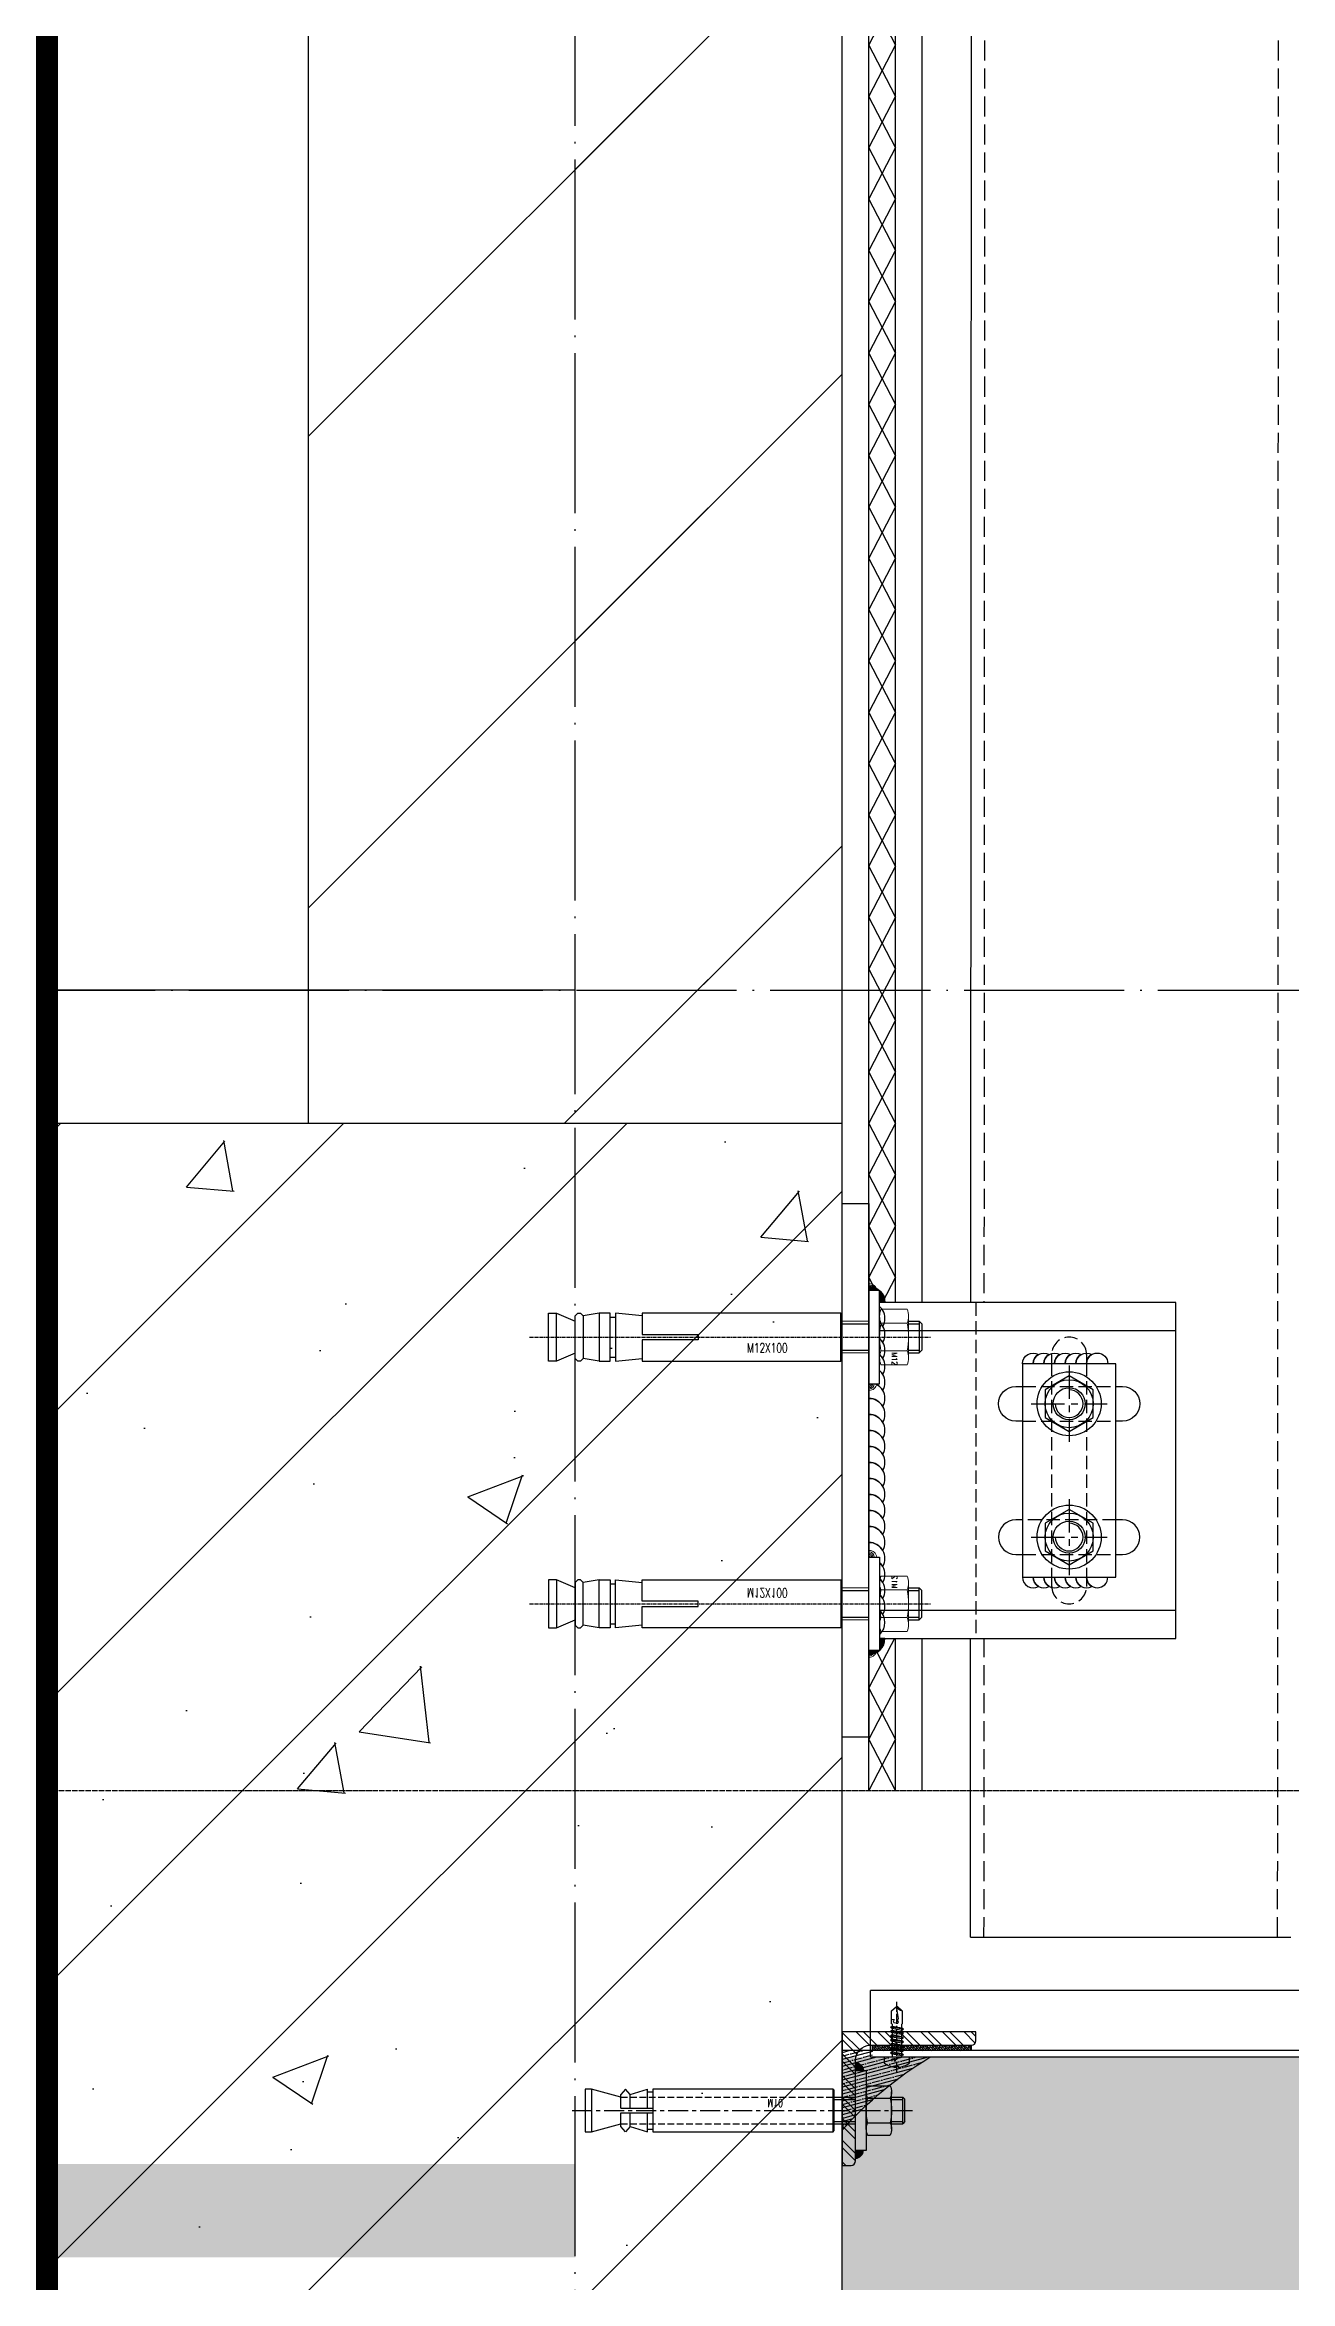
# Model space of a CAD drawing. Extents: x -202236 to 1002404, y -663931 to 1550022.
# Drawn here: x -97364 to -96898, y -331543 to -330704 of the extents above; entities that cross this region are included whole.
import ezdxf
from ezdxf.enums import TextEntityAlignment as Align

# ---------------------------------------------------------------- set-up
doc = ezdxf.new("R2010")
doc.units = 0
for name, pattern in [('CENTER', [2, 1.25, -0.25, 0.25, -0.25]), ('DASH', [0.35, 0.25, -0.1]), ('DOTE', [2.4200000000000004, 2, -0.2, 0.02, -0.2]), ('ZN-CENTER', [2, 1.25, -0.25, 0.25, -0.25]), ('ZN-DASH', [0.35, 0.25, -0.1])]:
    doc.linetypes.add(name, pattern=pattern)
for name, color, linetype in [('!ZN1-填充-8', 8, 'Continuous'), ('!ZN3-铝板幕墙-3', 3, 'Continuous'), ('!ZN4-焊缝-8', 8, 'Continuous'), ('!ZN4-辅助材料-1', 1, 'Continuous'), ('!ZN4-配件-11', 11, 'Continuous'), ('!ZN5-钢材投影-40', 40, 'Continuous'), ('!ZN5-钢材断面-2', 2, 'Continuous'), ('!ZN6-虚线-8', 8, 'ZN-DASH'), ('!ZN6-轴线-1', 1, 'ZN-CENTER'), ('0-钢材投影', 40, 'Continuous'), ('11紧固件', 11, 'Continuous'), ('11配件', 11, 'Continuous'), ('20剖面图$0$PUB_HATCH', 8, 'Continuous'), ('3索引', 3, 'Continuous'), ('40钢材投影', 40, 'Continuous'), ('A-AXIS-D', 1, 'Continuous'), ('A-AXIS-DOTE', 14, 'DOTE'), ('A-HATCH-1', 252, 'Continuous'), ('A-HATCH-2', 251, 'Continuous'), ('A-SFCE', 30, 'Continuous'), ('AS-WALL', 40, 'Continuous'), ('DIM', 173, 'Continuous'), ('DOTE', 1, 'CENTER'), ('Fill', 8, 'Continuous'), ('PUB_HATCH', 8, 'Continuous'), ('五金配件', 11, 'Continuous')]:
    doc.layers.add(name, color=color, linetype=linetype)
doc.layers.add('A-WALL-HATCH', color=8, linetype='Continuous', lineweight=13)
doc.layers.add('welding', color=1, linetype='Continuous', lineweight=18)
doc.styles.add('DHTEXT-1', font='ROMANS.shx', dxfattribs={"width": 0.7, "bigfont": 'CHINESE.shx'})
doc.styles.add('FS', font='simplex.shx', dxfattribs={"width": 0.7, "height": 5, "bigfont": 'TSSDCHN.SHX'})

# ---------------------------------------------------------------- blocks, each defined once
blk = doc.blocks.new('99平面图例外参$0$$LinePat$夹层保温1')
at = {"color": 0}
for p, q in [((0, 0), (96.00000000000546, 0)), ((0, -50), (96.00000000000546, -50)), ((0, -100), (96.00000000000546, -50)), ((96.00000000000546, -100), (0, -50)), ((0, -100), (96.00000000000546, -100)), ((0, -150), (96.00000000000546, -150))]:
    blk.add_line(p, q, dxfattribs=at)
blk = doc.blocks.new('*U260')
at = {"linetype": 'ZN-DASH', "ltscale": 20}
blk.add_wipeout([(-114.9999999999939, -63.000000000000114), (-5.186961971048731e-13, -63.000000000000114), (2.913225216616411e-13, 62.99999999999986), (-114.9999999999939, 62.99999999999986)], dxfattribs=at).dxf.layer = '!ZN6-虚线-8'
at = {"layer": '!ZN4-焊缝-8', "ltscale": 0.1}
h = blk.add_hatch(color=256, dxfattribs=at)
edge = h.paths.add_edge_path()
edge.add_line((-108.9999999999923, 62.99999999999901), (-114.9999999999923, 62.99999999999901))
edge.add_line((-114.9999999999923, 62.99999999999901), (-114.9999999999923, 69.00000000000264))
edge.add_arc((-114.9999999999941, 63.00000000000082), 6.000000000001819, -1.7394086171407253e-11, 89.99999999998272, ccw=False)
h = blk.add_hatch(color=256, dxfattribs=at)
edge = h.paths.add_edge_path()
edge.add_line((-108.9999999999923, -62.99999999999827), (-114.9999999999923, -62.99999999999827))
edge.add_line((-114.9999999999923, -62.99999999999827), (-114.9999999999923, -69.0000000000019))
edge.add_arc((-114.9999999999941, -63.00000000000009), 6.000000000001819, 270.0000000000173, 360.0000000000174)
for points in [[(-108.9999999999923, 62.99999999999901), (-114.9999999999923, 62.99999999999901), (-114.9999999999923, 69.00000000000264, -0.414213562373095)], [(-108.9999999999923, -62.99999999999827), (-114.9999999999923, -62.99999999999827), (-114.9999999999923, -69.0000000000019, 0.414213562373095)]]:
    blk.add_lwpolyline(points, format="xyb", close=True, dxfattribs=at)
at = {"layer": '!ZN4-焊缝-8', "color": 8, "ltscale": 20}
blk.add_lwpolyline([(-114.9999999999941, -63.00000000000006, 0.9999999999999999), (-114.9999999999941, -51.00000000000006, -0.2679491924311229), (-109.8038475772874, -54.00000000000006, 0.5773502691896258), (-114.9999999999941, -45.00000000000006, -0.2679491924311229), (-109.8038475772874, -48.00000000000006, 0.5773502691896258), (-114.9999999999941, -39.00000000000006, -0.2679491924311229), (-109.8038475772874, -42.00000000000006, 0.5773502691896258), (-114.9999999999941, -33.00000000000006, -0.2679491924311229), (-109.8038475772874, -36.00000000000006, 0.5773502691896258), (-114.9999999999941, -27.00000000000006, -0.2679491924311229), (-109.8038475772874, -30.00000000000006, 0.5773502691896258), (-114.9999999999941, -21.00000000000006, -0.2679491924311229), (-109.8038475772874, -24.00000000000006, 0.5773502691896258), (-114.9999999999941, -15.00000000000006, -0.2679491924311229), (-109.8038475772874, -18.00000000000006, 0.5773502691896258), (-114.9999999999941, -9.000000000000057, -0.2679491924311229), (-109.8038475772874, -12.00000000000006, 0.5773502691896258), (-114.9999999999941, -3.000000000000057, -0.2679491924311229), (-109.8038475772874, -6.000000000000057, 0.5773502691896258), (-114.9999999999941, 2.999999999999943, -0.2679491924311229), (-109.8038475772874, -5.684341886080801e-14, 0.5773502691896258), (-114.9999999999941, 8.999999999999943, -0.2679491924311229), (-109.8038475772874, 5.999999999999943, 0.5773502691896258), (-114.9999999999941, 14.99999999999994, -0.2679491924311229), (-109.8038475772874, 11.99999999999994, 0.5773502691896258), (-114.9999999999941, 20.99999999999994, -0.2679491924311229), (-109.8038475772874, 17.99999999999994, 0.5773502691896258), (-114.9999999999941, 26.99999999999994, -0.2679491924311229), (-109.8038475772874, 23.99999999999994, 0.5773502691896258), (-114.9999999999941, 32.99999999999994, -0.2679491924311229), (-109.8038475772874, 29.99999999999994, 0.5773502691896258), (-114.9999999999941, 38.99999999999994, -0.2679491924311229), (-109.8038475772874, 35.99999999999994, 0.5773502691896258), (-114.9999999999941, 44.99999999999994, -0.2679491924311229), (-109.8038475772874, 41.99999999999994, 0.5773502691896258), (-114.9999999999941, 50.99999999999994, -0.2679491924311229), (-109.8038475772874, 47.99999999999994, 0.5773502691896258), (-114.9999999999941, 56.99999999999994, -0.2679491924311229), (-109.8038475772874, 53.99999999999994, 0.5773502691896258), (-114.9999999999941, 62.99999999999994)], format="xyb", dxfattribs=at)
at = {"layer": '!ZN4-焊缝-8', "ltscale": 0.1}
for points in [[(-57.50000000000347, 39.99999999999267, -0.5773502691896255), (-51.50000000000347, 43.46410161512898, 0.2679491924311229), (-53.50000000000347, 39.99999999999267, -0.5773502691896255), (-47.50000000000347, 43.46410161512898, 0.2679491924311229), (-49.50000000000347, 39.99999999999267, -0.5773502691896255), (-43.50000000000347, 43.46410161512898, 0.2679491924311229), (-45.50000000000347, 39.99999999999267, -0.5773502691896255), (-39.50000000000347, 43.46410161512898, 0.2679491924311229), (-41.50000000000347, 39.99999999999267, -0.5773502691896255), (-35.50000000000347, 43.46410161512898, 0.2679491924311229), (-37.50000000000347, 39.99999999999267, -0.5773502691896255), (-31.50000000000347, 43.46410161512898, 0.2679491924311229), (-33.50000000000347, 39.99999999999267, -0.9999999999999999), (-25.50000000000347, 39.99999999999267, -0.9999999999999999)], [(-57.50000000000438, -39.99999999999278, 0.5773502691896255), (-51.50000000000438, -43.4641016151291, -0.2679491924311229), (-53.50000000000438, -39.99999999999278, 0.5773502691896255), (-47.50000000000438, -43.4641016151291, -0.2679491924311229), (-49.50000000000438, -39.99999999999278, 0.5773502691896255), (-43.50000000000438, -43.4641016151291, -0.2679491924311229), (-45.50000000000438, -39.99999999999278, 0.5773502691896255), (-39.50000000000438, -43.4641016151291, -0.2679491924311229), (-41.50000000000438, -39.99999999999278, 0.5773502691896255), (-35.50000000000438, -43.4641016151291, -0.2679491924311229), (-37.50000000000438, -39.99999999999278, 0.5773502691896255), (-31.50000000000438, -43.4641016151291, -0.2679491924311229), (-33.50000000000438, -39.99999999999278, 0.9999999999999999), (-25.50000000000438, -39.99999999999278, 0.9999999999999999)]]:
    blk.add_lwpolyline(points, format="xyb", dxfattribs=at)
at = {"layer": '!ZN4-配件-11', "linetype": 'ByBlock', "ltscale": 10}
for points in [[(-31.00000000000256, 30.19615242270632), (-40.00000000000256, 35.39230484541261), (-49.00000000000256, 30.19615242270632), (-49.00000000000256, 19.80384757729374), (-40.00000000000256, 14.60769515458745), (-31.00000000000256, 19.80384757729374)], [(-31.00000000000256, -19.80384757729368), (-40.00000000000256, -14.60769515458739), (-49.00000000000256, -19.80384757729368), (-49.00000000000256, -30.19615242270626), (-40.00000000000256, -35.39230484541255), (-31.00000000000256, -30.19615242270626)]]:
    blk.add_lwpolyline(points, close=True, dxfattribs=at)
for centre, radius in [((-40.00000000000256, 25.00000000000003), 12), ((-40.00000000000256, 25.00000000000003), 9), ((-40.00000000000256, 25.00000000000003), 6), ((-40.00000000000256, -24.99999999999997), 12), ((-40.00000000000256, -24.99999999999997), 9), ((-40.00000000000256, -24.99999999999997), 6)]:
    blk.add_circle(centre, radius, dxfattribs=at)
for centre in [(-40.00000000000256, 25.00000000000003), (-40.00000000000256, -24.99999999999997)]:
    blk.add_arc(centre, 5.190000000000509, 180, 90, dxfattribs=at)
at = {"layer": '!ZN5-钢材投影-40'}
for p, q in [((-114.9999999999941, 52.4354466528809), (1.70530256582424e-13, 52.4354466528809)), ((-114.9999999999941, -52.43544665288124), (-7.389644451905042e-13, -52.43544665288124))]:
    blk.add_line(p, q, dxfattribs=at)
for points in [[(-114.9999999999941, -63.00000000000006), (-7.389644451905042e-13, -63.00000000000006), (1.70530256582424e-13, 62.99999999999994), (-114.9999999999941, 62.99999999999994)], [(-57.50000000000074, -40.00000000000006), (-22.50000000000074, -40.00000000000006), (-22.49999999999983, 39.99999999999994), (-57.49999999999983, 39.99999999999994), (-57.50000000000074, -40.00000000000006)]]:
    blk.add_lwpolyline(points, close=True, dxfattribs=at)
for points in [[(-57.50000000000256, 18.5), (-60.00000000000256, 18.5, -0.9999999999999999), (-60.00000000000256, 31.5), (-57.50000000000256, 31.5)], [(-22.50000000000256, 31.5), (-20.00000000000256, 31.5, -0.9999999999999999), (-20.00000000000256, 18.5), (-22.50000000000256, 18.5)], [(-57.50000000000256, -18.5), (-60.00000000000256, -18.5, 0.9999999999999999), (-60.00000000000256, -31.5), (-57.50000000000256, -31.5)], [(-22.50000000000256, -31.5), (-20.00000000000256, -31.5, 0.9999999999999999), (-20.00000000000256, -18.5), (-22.50000000000256, -18.5)]]:
    blk.add_lwpolyline(points, format="xyb", dxfattribs=at)
at = {"layer": '!ZN6-虚线-8', "linetype": 'ZN-DASH', "ltscale": 20}
for p, q in [((-75.00000000002495, 62.99999999999994), (-75.00000000002586, -63.00000000000006)), ((-57.50000000000256, 31.5), (-22.50000000000256, 31.5)), ((-57.50000000000256, 18.5), (-22.50000000000256, 18.5)), ((-22.50000000000256, -18.5), (-57.50000000000256, -18.5)), ((-57.50000000000256, -31.5), (-22.50000000000256, -31.5))]:
    blk.add_line(p, q, dxfattribs=at)
blk.add_lwpolyline([(-33.50000000000256, 40.49999999999994), (-33.50000000000256, -41.50000000000006), (-33.50000000000256, -43.50000000000006, -0.9999999999999999), (-46.50000000000256, -43.50000000000006), (-46.50000000000256, -41.50000000000006), (-46.50000000000256, 40.49999999999994), (-46.50000000000256, 43.49999999999994, -0.9999999999999999), (-33.50000000000256, 43.49999999999994)], format="xyb", close=True, dxfattribs=at)
at = {"layer": '!ZN6-轴线-1', "color": 1, "linetype": 'ZN-CENTER', "ltscale": 10}
for p, q in [((-40.00000000000256, 39.27463746114688), (-40.00000000000256, 10.72536253885317)), ((-54.27463746114938, 25.00000000000003), (-25.72536253885568, 25.00000000000003)), ((-40.00000000000256, -10.72536253885311), (-40.00000000000256, -39.27463746114683)), ((-54.27463746114938, -24.99999999999997), (-25.72536253885568, -24.99999999999997))]:
    blk.add_line(p, q, dxfattribs=at)
blk = doc.blocks.new('ZQM12X100')
at = {"layer": '11紧固件', "lineweight": 9, "ltscale": 2}
for p, q in [((-7.794263337153097, 14.80000635823671), (7.794193930963957, 14.80000635823671)), ((-9.000034703109122, -10.4999936417662), (-8.50003470311276, -9.999993641766196)), ((-8.50003470311276, -9.999993641766196), (8.499965296890878, -9.999993641766196)), ((8.999965296890878, -10.49999364177347), (8.499965296890878, -9.999993641766196))]:
    blk.add_line(p, q, dxfattribs=at)
for centre, radius, start, end in [((-7.794263337153097, 7.800006358236715), 6.999999999998628, 68.21321070172702, 111.786789298273), ((-3.470309457043186e-05, -12.44999364176329), 27.24999999999999, 79.00726691070943, 100.9927330892906), ((7.794193930963957, 7.800006358236715), 6.999999999999926, 68.21321070172702, 111.786789298273)]:
    blk.add_arc(centre, radius, start, end, dxfattribs=at)
at = {"layer": '11配件'}
for points in [[(8.999965296890878, -10.49999364177347), (-9.000034703109122, -10.4999936417662), (-9.000034703101846, -84.99999364178802), (-1.000034703109122, -84.99999364178802), (-1.000034703109122, -63.99999364180258), (0.9999652968908777, -63.9999936417953), (0.9999652968908777, -84.99999364178802), (8.999965296898154, -84.99999364178802), (8.999965296890878, -10.49999364177347)], [(-8.000034703101846, -84.99999364178802), (-9.00003470309457, -94.99999364177347), (8.999965296876326, -94.99999364177347), (7.999965296876326, -84.99999364178802)], [(-9.00003470309457, -100.9999936417735), (8.999965296890878, -100.9999936417735), (8.999965296890878, -96.99999364177347), (-9.00003470309457, -96.99999364177347), (-9.00003470309457, -100.9999936417735), (-8.00003470309457, -106.9999936417589)], [(-7.500034703098208, -96.99999364177347), (-7.500034703105484, -94.9999936417953)], [(7.499965296876326, -96.99999364177347), (7.499965296883602, -94.9999936417953)], [(8.999965296825394, -100.9999936416425), (7.99996529690543, -106.9999936416498), (8.999965296919981, -107.9999936416352), (8.999965296934533, -108.9999936417662), (7.999965296941809, -109.9999936417662), (-8.00003470309457, -109.9999936417662), (-9.00003470309457, -108.9999936417662), (-9.00003470309457, -107.9999936417589), (-8.00003470309457, -106.9999936417589), (7.999965297021845, -106.9999936417662)], [(5.999965296876326, -109.9999936417662), (8.999965296876326, -116.9999936417444), (8.999965296883602, -119.9999936417589), (-9.00003470309457, -119.9999936417589), (-9.00003470309457, -116.9999936417444), (-6.000034703098208, -109.9999936417662)], [(8.999965296876326, -116.9999936417589), (-9.00003470309457, -116.9999936417589)]]:
    blk.add_lwpolyline(points, dxfattribs=at)
at = {"layer": 'Fill'}
for p, q in [((-4.975034703187703, 14.80000635828037), (-4.975034703187703, 18.80000635804754)), ((4.974965296998562, 14.80000635827309), (4.974965296998562, 18.80000635804754))]:
    blk.add_line(p, q, dxfattribs=at)
at = {"layer": '五金配件'}
for p, q in [((-4.975034703187703, 19.80000635804026), (-5.975034703187703, 18.80000635804754)), ((-5.975034703187703, 18.80000635804754), (5.974965296998562, 18.80000635804754)), ((-5.975034703187703, 14.80000635828037), (-5.975034703187703, 18.80000635804754)), ((-4.975034703187703, 19.80000635804026), (4.974965296998562, 19.80000635804026)), ((4.974965296998562, 19.80000635804026), (5.974965296998562, 18.80000635804754)), ((5.974965296998562, 14.80000635827309), (5.974965296998562, 18.80000635804754))]:
    blk.add_line(p, q, dxfattribs=at)
at = {"layer": '11紧固件', "lineweight": 9, "ltscale": 2, "style": 'FS', "width": 0.8}
blk.add_text('M12', height=2, dxfattribs=at).set_placement((8.18760251988715, 9.635122670915734), align=Align.MIDDLE)
at = {"layer": 'Defpoints', "color": 1, "style": 'DHTEXT-1', "width": 0.6999999999970896}
blk.add_text('M12X100', height=3.5, rotation=90, dxfattribs=at).set_placement((5.82920015759737, -45.61034221918817))
blk.add_wipeout([(17.499965296898147, 6.358237442327663e-06), (17.499965296898147, 4.000006358240228), (-17.50003470309457, 4.000006358240228), (-17.50003470309457, 6.358237442327663e-06)]).dxf.layer = '40钢材投影'
at = {"layer": '11紧固件', "lineweight": 9, "ltscale": 2}
for p, q in [((-10.39233954850715, 4.500006358233804), (-10.39233954850715, 14.30000635823671)), ((-5.19618712580268, 4.500006358233804), (-5.19618712580268, 14.30000635823671)), ((5.196117719609902, 4.500006358233804), (5.196117719609902, 14.30000635823671)), ((10.39227014231801, 4.500006358233804), (10.39227014231801, 14.30000635823671)), ((-9.200034703095298, 4.000006358233804), (9.199965296906157, 4.000006358233804)), ((-7.794263337153097, 4.000006358233804), (7.794193930963957, 4.000006358233804)), ((-5.975034703187703, -9.999993641547917), (-5.975034703187703, 6.358452083077282e-06)), ((5.974965296998562, -9.999993641547917), (5.974965296998562, 6.358452083077282e-06))]:
    blk.add_line(p, q, dxfattribs=at)
for centre, radius, start, end in [((-7.794263337153097, 11.0000063582338), 6.999999999998628, 248.213210701727, 291.7867892982729), ((-3.470309457043186e-05, 31.2500063582338), 27.24999999999999, 259.0072669107095, 280.9927330892905), ((7.794193930963957, 11.0000063582338), 6.999999999999926, 248.213210701727, 291.7867892982729)]:
    blk.add_arc(centre, radius, start, end, dxfattribs=at)
at = {"layer": '40钢材投影'}
blk.add_lwpolyline([(17.49996529689815, 6.358233804348856e-06), (17.49996529689815, 4.000006358233804), (-17.50003470309457, 4.000006358233804), (-17.50003470309457, 6.358233804348856e-06)], close=True, dxfattribs=at)
at = {"layer": 'DOTE'}
blk.add_line((-3.470310548436828e-05, -127.113006343825), (-3.470309457043186e-05, 23.01078638365288), dxfattribs=at)
at = {"layer": 'Fill'}
for p, q in [((-4.975034703187703, -9.999993641547917), (-4.975034703187703, 6.358452083077282e-06)), ((4.974965296998562, -9.999993641547917), (4.974965296998562, 6.358452083077282e-06))]:
    blk.add_line(p, q, dxfattribs=at)
at = {"layer": 'welding', "color": 8}
for points in [[(-17.50003470309457, 0.5000063582338043, 0.414213562373095), (-18.00003470309457, 6.358233804348856e-06)], [(18.99996529689815, 6.358233804348856e-06, 0.414213562373095), (17.49996529689815, 1.500006358233804)], [(18.49996529689815, 6.358233804348856e-06, 0.414213562373095), (17.49996529689815, 1.000006358233804)], [(17.99996529689815, 6.358233804348856e-06, 0.414213562373095), (17.49996529689815, 0.5000063582338043)]]:
    blk.add_lwpolyline(points, format="xyb", dxfattribs=at)
for centre, radius, start, end in [((-17.0313536795984, 0.06777217198396102), 2.969454364828276, 99.08119932306434, 181.3076584922196), ((-17.50003470309457, 6.358233804348856e-06), 2, 90, 180), ((-17.50003470309457, 6.358233804348856e-06), 1.5, 90, 180), ((-17.50003470309457, 6.358233804348856e-06), 1, 90, 180), ((17.03128427340198, 0.06777217198396102), 2.969454364825214, 358.6923415077804, 80.91880067693566), ((17.49996529689815, 6.358233804348856e-06), 2, 0, 90)]:
    blk.add_arc(centre, radius, start, end, dxfattribs=at)
blk = doc.blocks.new('A$Cecfe689e')
at = {"layer": '11紧固件', "rotation": 270}
blk.add_blockref('ZQM12X100', (10, 50), dxfattribs=at)
at = {"layer": '0-钢材投影', "ltscale": 10}
blk.add_lwpolyline([(10, 100), (10, -100), (0, -100), (0, 100)], close=True, dxfattribs=at)
at = {"layer": '11紧固件', "xscale": -1, "rotation": 270}
blk.add_blockref('ZQM12X100', (10, -50), dxfattribs=at)
blk = doc.blocks.new('*U1441')
h = blk.add_hatch(color=0)
edge = h.paths.add_edge_path()
edge.add_line((-15.00000000000364, 2.999999999993179), (-15.00000000000364, 1.591615728102624e-12))
edge.add_line((-15.00000000000364, 1.591615728102624e-12), (-18.00000000000387, 2.728484105318785e-12))
edge.add_arc((-14.58609127035152, -0.4139087296600792), 3.438908729653297, 96.91290776061862, 173.0870922391965, ccw=False)
h = blk.add_hatch(color=0)
edge = h.paths.add_edge_path()
edge.add_line((14.99999999999636, 2.999999999993179), (14.99999999999636, 1.591615728102624e-12))
edge.add_line((14.99999999999636, 1.591615728102624e-12), (17.99999999999659, 2.728484105318785e-12))
edge.add_arc((14.58609127034424, -0.4139087296600792), 3.438908729653297, 6.912907760803543, 83.08709223938138)
at = {"linetype": 'ByBlock', "ltscale": 20}
for p, q in [((-4.166666666667254, 18.4999999997375), (-5.000000000003013, 17.66666666640901)), ((-5.000000000003013, 17.66666666640901), (4.999999999996994, 17.66666666640901)), ((-5.000000000003013, 13.49999999992667), (-5.000000000003013, 17.66666666640901)), ((-4.166666666667254, 18.4999999997375), (4.166666666664874, 18.4999999997375)), ((-4.145833333406472, 13.49999999992667), (-4.145833333406472, 17.66666666640901)), ((4.145833333414203, 13.4999999999194), (4.145833333414203, 17.66666666640901)), ((4.166666666664874, 18.4999999997375), (4.999999999996994, 17.66666666640901)), ((4.999999999996994, 13.4999999999194), (4.999999999996994, 17.66666666640901)), ((-9.23760430703146, 4.499999999996248), (-9.23760430703146, 12.99999999999625)), ((-6.92820323027513, 13.49999999999625), (6.928203230277404, 13.49999999999625)), ((-4.618802153515162, 4.499999999996248), (-4.618802153515162, 12.99999999999625)), ((4.618802153517436, 4.499999999996248), (4.618802153517436, 12.99999999999625)), ((9.237604307033735, 4.499999999996248), (9.237604307033735, 12.99999999999625)), ((-6.92820323027513, 3.999999999996248), (6.928203230277404, 3.999999999996248)), ((-5.000000000003013, -7.999999999820957), (-5.000000000003013, 1.820126271923073e-10)), ((-4.145833333406472, -7.999999999820957), (-4.145833333406472, 1.820126271923073e-10)), ((4.145833333414203, -7.999999999820957), (4.145833333414203, 1.820126271923073e-10)), ((4.999999999996994, -7.999999999820957), (4.999999999996994, 1.820126271923073e-10)), ((-7.999999999999375, -8.44444444444514), (-7.55555555555776, -7.999999999999886)), ((-7.55555555555776, -7.999999999999886), (7.555555555555372, -7.999999999999886)), ((8.000000000000625, -8.444444444452415), (7.555555555555372, -7.999999999999886))]:
    blk.add_line(p, q, dxfattribs=at)
at = {"color": 0, "linetype": 'CENTER', "ltscale": 6}
blk.add_line((-5.076897547976395e-12, -106.2153711569533), (2.046363078989089e-12, 22.5315035618338), dxfattribs=at)
at = {"linetype": 'DASH', "ltscale": 10}
for p, q in [((-5.000000000003087, -87.9999999999999), (-5.000000000003013, -7.999999999999886)), ((4.999999999996913, -87.9999999999999), (4.999999999996994, -7.999999999999886))]:
    blk.add_line(p, q, dxfattribs=at)
at = {"ltscale": 10}
for p, q in [((-8.000000000006732, -77.94758677210257), (-0.8888888888934723, -77.94758677210258)), ((-5.963513038755213, -84.4999999999999), (-8.000000000006725, -77.94758677210258)), ((-7.000000000006725, -77.94758677210258), (-7.000000000006725, -75.94758677210258)), ((-0.8888888888934723, -87.9999999999999), (-0.8888888888934723, -75.94758677210258)), ((0.8888888888839013, -87.9999999999999), (0.8888888888839013, -75.94758677210258)), ((0.8888888888839084, -77.94758677210258), (8.00000000000055, -77.94758677210258)), ((5.963513038749038, -84.4999999999999), (8.00000000000055, -77.94758677210258)), ((7.000000000000551, -77.94758677210258), (7.000000000000551, -75.94758677210258)), ((-5.963513038755213, -84.4999999999999), (-0.8888888888934794, -84.4999999999999)), ((-5.963513038755213, -87.9999999999999), (-0.8888888888934794, -87.99999999999989)), ((0.8888888888839013, -84.4999999999999), (5.963513038749038, -84.4999999999999)), ((0.8888888888839013, -87.99999999999989), (5.963513038749038, -87.9999999999999))]:
    blk.add_line(p, q, dxfattribs=at)
at = {"color": 0}
for points in [[(-15.00000000000273, 2.999999999993292), (-15.00000000000273, 1.13686837721616e-13), (-18.00000000000273, 2.842170943040401e-12, -0.3451779686434808)], [(14.99999999999727, 2.999999999993292), (14.99999999999727, 1.13686837721616e-13), (17.99999999999727, 2.842170943040401e-12, 0.3451779686434808)]]:
    blk.add_lwpolyline(points, format="xyb", close=True, dxfattribs=at)
at = {"linetype": 'ByBlock', "ltscale": 20}
blk.add_lwpolyline([(14.99999999999727, 1.13686837721616e-13), (14.99999999999727, 4.000000000000114), (-14.99999999999545, 4.000000000000114), (-14.99999999999545, 1.13686837721616e-13)], close=True, dxfattribs=at)
at = {"ltscale": 10}
blk.add_lwpolyline([(-8.00000000000665, -8.444444444452415), (8.000000000000625, -8.444444444452415), (8.00000000000055, -75.94758677210258), (-8.000000000006725, -75.94758677210258)], close=True, dxfattribs=at)
for points in [[(-5.963513038755213, -84.4999999999999), (-8.000000000006725, -86.2499999999999), (-5.963513038755213, -87.9999999999999)], [(5.963513038749038, -84.4999999999999), (8.00000000000055, -86.2499999999999), (5.963513038749038, -87.9999999999999)]]:
    blk.add_lwpolyline(points, dxfattribs=at)
at = {"linetype": 'ByBlock', "ltscale": 20}
for points in [[(4.999999999996913, -87.9999999999999), (7.999999999982361, -98.98046481074721), (7.999999999985999, -101.2460711060066), (-7.999999999992173, -101.2460711060066), (-7.999999999992173, -98.98046481074721), (-5.000000000003087, -87.9999999999999)], [(7.999999999982361, -98.98046481076176), (-7.999999999992173, -98.98046481076176)]]:
    blk.add_lwpolyline(points, dxfattribs=at)
for centre, radius, start, end in [((-6.92820323027513, 7.916666666664128), 5.583333333333478, 65.56730232063656, 114.4326976793634), ((1.13686837721616e-12, -8.083333333337691), 21.58333333333508, 77.64321860954969, 102.3567813904503), ((6.928203230277404, 7.916666666664128), 5.583333333333478, 65.56730232063656, 114.4326976793634), ((-6.92820323027513, 9.583333333330188), 5.583333333333478, 245.5673023206366, 294.4326976793634), ((1.13686837721616e-12, 25.58333333333201), 21.58333333333508, 257.6432186095497, 282.3567813904503), ((6.928203230277404, 9.583333333330188), 5.583333333333478, 245.5673023206366, 294.4326976793634)]:
    blk.add_arc(centre, radius, start, end, dxfattribs=at)
at = {"layer": 'Defpoints', "color": 0, "ltscale": 10, "style": 'DHTEXT-1', "width": 0.7}
blk.add_text('M10', height=3, rotation=90, dxfattribs=at).set_placement((4.219895687111702, -30.11356242580848), align=Align.CENTER)
blk = doc.blocks.new('ZT_角钢(填充)_50X50X5')
at = {"layer": '!ZN1-填充-8'}
h = blk.add_hatch(dxfattribs=at)
h.set_pattern_fill('ANSI32', color=256, scale=0.6, style=0)
h.set_pattern_definition([(45, (-11702.14548385996, -65281.3865768466), (-4.041115254481119, 4.041115254481119), []), (45, (-11699.45140585996, -65281.3865768466), (-4.041115254481119, 4.041115254481119), [])])
h.paths.add_polyline_path([(50, 3.333333333328937, 0.4142135623730951), (48.33333333333394, 5.000000000000455), (10.5, 5, -0.4142135623730951), (5, 10.5), (5, 48.33333333332848, 0.4142135623730951), (3.33333333333394, 50), (0, 50), (0, 0), (50.00000000000182, -6.821210263296962e-12)])
at = {"layer": '!ZN5-钢材断面-2'}
blk.add_lwpolyline([(0, 0), (0, 50), (3.33333333333394, 50, -0.4142135623730951), (5, 48.33333333332848), (5, 10.5, 0.4142135623730951), (10.5, 5), (48.33333333333394, 5.000000000000455, -0.4142135623730951), (50, 3.333333333328937), (50, 4.547473508864641e-13), (0, 0)], format="xyb", dxfattribs=at)
blk = doc.blocks.new('*U1443')
at = {"layer": '!ZN5-钢材断面-2', "extrusion": (0, 0, -1), "zscale": -1, "rotation": 90}
blk.add_blockref('ZT_角钢(填充)_50X50X5', (0, 0), dxfattribs=at)
blk = doc.blocks.new('*U147')
at = {"color": 0, "linetype": 'CENTER', "ltscale": 3}
blk.add_line((-5.424020796972441, 2.968965134506063e-13), (20.8, 2.966515921798418e-13), dxfattribs=at)
at = {"linetype": 'ByBlock', "ltscale": 10}
for p, q in [((0, 1.789999867445902), (12.37876803610058, 1.790001182417058)), ((0.980701996714231, 2.400000000000388), (1.655298003285623, -2.399999999999794)), ((2.580701996714221, 2.400000180351707), (3.255298003285612, -2.399999819648475)), ((4.180701996714211, 2.400000360703027), (4.855298003285602, -2.399999639297155)), ((5.780701996714201, 2.400000541054347), (6.455298003285593, -2.399999458945835)), ((7.38070199671419, 2.400000721405667), (8.055298003285582, -2.399999278594515)), ((8.980701996714181, 2.400000901756987), (9.655298003285573, -2.399999098243195)), ((10.58070199671417, 2.400001082108306), (11.25529800328556, -2.399998917891875)), ((12.37911330780593, -1.789998812574835), (0, -1.790000231097596))]:
    blk.add_line(p, q, dxfattribs=at)
blk.add_lwpolyline([(-3.299999999999955, 0.4000000000003876), (-3.689993742175107, 0.3999999999999488, -0.1474780726293994), (-2.137196594791703, 4.750000000000297), (0, 4.750000000000293), (0, -4.749999999999703), (-2.137196594791703, -4.749999999999703, -0.1474780726293994), (-3.689993742175107, -0.3999999999993538), (-3.299999999999955, -0.3999999999995669)], format="xyb", close=True, dxfattribs=at)
for points in [[(1.303114339079855, -1.789999999999667), (0.6285183325084631, 1.79000000000026), (0.980701996714231, 2.40000000000016), (1.332885660919771, 1.79000000000026), (2.00748166749139, -1.789999999999667), (1.655298003285623, -2.399999999999794)], [(2.903114339079845, -1.789999819648347), (2.228518332508453, 1.79000018035158), (2.580701996714221, 2.40000018035148), (2.932885660919761, 1.79000018035158), (3.60748166749138, -1.789999819648347), (3.255298003285612, -2.399999819648475)], [(4.503114339079834, -1.789999639297027), (3.828518332508443, 1.7900003607029), (4.180701996714211, 2.4000003607028), (4.532885660919751, 1.7900003607029), (5.20748166749137, -1.789999639297027), (4.855298003285602, -2.399999639297155)], [(6.103114339079825, -1.789999458945708), (5.428518332508434, 1.79000054105422), (5.780701996714201, 2.40000054105412), (6.132885660919742, 1.79000054105422), (6.807481667491361, -1.789999458945708), (6.455298003285593, -2.399999458945835)], [(7.703114339079814, -1.789999278594388), (7.028518332508423, 1.79000072140554), (7.38070199671419, 2.40000072140544), (7.732885660919731, 1.79000072140554), (8.40748166749135, -1.789999278594388), (8.055298003285582, -2.399999278594515)], [(9.303114339079805, -1.789999098243068), (8.628518332508413, 1.790000901756859), (8.980701996714181, 2.400000901756759), (9.332885660919722, 1.790000901756859), (10.00748166749134, -1.789999098243068), (9.655298003285573, -2.399999098243195)], [(10.9031143390798, -1.789998917891748), (10.2285183325084, 1.790001082108179), (10.58070199671417, 2.400001082108079), (10.93288566091971, 1.790001082108179), (11.60748166749133, -1.789998917891748), (11.25529800328556, -2.399998917891875)]]:
    blk.add_lwpolyline(points, close=True, dxfattribs=at)
for points in [[(12.37876803610061, -1.789998373019467, -0.414213562373095), (12.51437409670666, -1.925604433625574), (12.51437409670666, -1.993407463929112), (17.43498771318855, -1.993407463929112), (19, -0.2249860862085828), (19, 0.2249893401696905), (17.43498771318764, 1.993410717890958), (12.51437409670666, 1.993410717891413), (12.51437409670666, 1.925607687586625, -0.3961024401722377), (12.37876803610058, 1.790001182417058)], [(14.28923658521796, -1.993407463929112), (14.15465446581345, -1.026745245996176), (13.70006783590713, -1.308347583106263, -0.5304615897786895), (13.01996537693003, -1.003958735079118), (12.82794170274155, 0.08506163728137572, -0.6513157956771675), (13.39763620375697, 0.4671063739168968), (13.84998178346825, 0.1810643161583467), (14.50829240067856, 0.5673457527031811), (19, -0.2249860862085828, -0.2012259957209903), (17.43498771318764, 1.993410717890958)]]:
    blk.add_lwpolyline(points, format="xyb", dxfattribs=at)
at = {"layer": 'Defpoints', "color": 0, "ltscale": 10, "style": 'DHTEXT-1', "width": 0.7}
blk.add_text('4.8', height=1, rotation=90, dxfattribs=at).set_placement((-0.4943080637851551, -1.360906739295844), align=Align.CENTER)
blk = doc.blocks.new('A$C041cfad1')
at = {"layer": '!ZN1-填充-8'}
h = blk.add_hatch(dxfattribs=at)
h.set_pattern_fill('ANSI35', color=256, scale=10, angle=120, style=0)
h.set_pattern_definition([(164.9999999999998, (31053.69339226768, -55061.28671862761), (-0.6470476127563031, -2.414814565722671), []), (164.9999999999998, (31052.80950879271, -55059.75578754098), (-0.6470476127563031, -2.414814565722671), [3.125, -0.6249999999999999, 0, -0.6249999999999999])])
edge = h.paths.add_edge_path()
edge.add_arc((-104.085168031801, -128.4869578332291), 138.7019997034219, 41.37296893285898, 59.07719481729761)
edge.add_line((-32.80860395007767, -9.499999999883585), (-11.34203453693772, -9.500005475740181))
edge.add_line((-11.34203453693772, -9.500005475740181), (-11.34203453693772, -6.999999999854481))
edge.add_line((-11.34203453693772, -6.999999999854481), (4.256184911355376e-05, -7.000000001076842))
edge.add_line((4.256182000972331e-05, -7.000000001076842), (-4.256184911355376e-05, -25.04511257726699))
edge.add_line((-4.256187821738422e-05, -25.04511257726699), (-5.820766091346741e-11, -25.0451125758118))
edge.add_line((-2.91038304567337e-11, -25.0451125758118), (-2.91038304567337e-11, -36.81077489824384))
at = {"layer": 'Fill', "ltscale": 30}
h = blk.add_hatch(dxfattribs=at)
h.set_pattern_fill('ANSI38', color=256, scale=0.4, style=0)
h.set_pattern_definition([(44.99999999999999, (-48.33333333334303, -7), (-0.4490128060534577, 0.4490128060534577), []), (134.9999999999999, (-48.33333333334303, -7), (-1.347038418160373, 0.4490128060534578), [1.5875, -0.9525000000000001])])
h.paths.add_polyline_path([(-48.33333333334303, -5), (-48.33333333334303, -7), (-11.34203453693772, -7), (-11.34203453693772, -5)])
at = {"layer": '!ZN4-辅助材料-1'}
blk.add_line((-11.34203453693772, -7), (-2.91038304567337e-11, -7), dxfattribs=at)
blk.add_arc((-104.0833214067097, -128.4843560498266), 138.698818787829, 41.37269405901786, 59.07729690674225, dxfattribs=at)
at = {"layer": '11紧固件', "ltscale": 30}
blk.add_lwpolyline([(-48.33333333334303, -5), (-48.33333333334303, -7), (-11.34203453693772, -7), (-11.34203453693772, -5), (-48.33333333334303, -5)], dxfattribs=at)
at = {"layer": '!ZN4-配件-11', "color": 1, "rotation": 89.99999999999999}
for name, p in [('*U147', (-20.48795561533188, -9.5)), ('*U1441', (-5.000000000029104, -29.41666666665697))]:
    blk.add_blockref(name, p, dxfattribs=at)
at = {"layer": '!ZN4-配件-11', "xscale": -1, "rotation": 90}
blk.add_blockref('*U1443', (0, 0), dxfattribs=at)
blk = doc.blocks.new('20250913160558')
at = {"layer": 'A-HATCH-1'}
h = blk.add_hatch(dxfattribs=at)
h.set_pattern_fill('砂石碎砖', color=8, scale=10)
h.set_pattern_definition([(49.99999999999999, (-40599805973.27579, -3386006410), (71.72601810686645, -6.275213369701991), [7.5, -82.5]), (355, (-40599805973.27579, -3386006410), (-13.8751326639637, 75.21921330899217), [6, -66]), (100.4514, (-40599805967.29862, -3386006410.522934), (57.85093817140216, 68.94395420609536), [6.374019000000001, -70.114211]), (46.18420000000001, (-40599805973.27579, -3386006390), (106.724104285309, -16.55190087902807), [11.25, -123.75]), (96.6356, (-40599805964.38211, -3386006391.379331), (93.46627015754987, 97.41178704382244), [9.561028799999999, -105.1713]), (351.1842, (-40599805973.27579, -3386006390), (93.46619451336272, 97.41186009253246), [9, -99]), (21, (-40599805963.27579, -3386006395), (59.69070514017258, -40.2618888798178), [7.5, -82.5]), (326.0000000000001, (-40599805963.27579, -3386006395), (24.33153377248448, 72.51500411325027), [6, -66]), (71.4514, (-40599805958.30157, -3386006398.355161), (84.02226285814899, 32.25304967099524), [6.374019000000001, -70.114211])])
h.paths.add_polyline_path([(4149.999992370605, -5270.000000238419), (9449.999992370605, -5269.999999761581), (9449.999992369208, -5305.000000122935), (4149.999992369208, -5305.000000122935)])
h.paths.add_polyline_path([(100, -5270), (3849.999992370605, -5270), (3849.99999236688, -5305.000000365078), (99.99999999627471, -5305.000000365078)])
at = {"layer": 'A-WALL-HATCH'}
h = blk.add_hatch(dxfattribs=at)
h.set_pattern_fill('夯实土壤', color=256, scale=40)
h.set_pattern_definition([(45, (-40599805926.07579, -3386006360), (-158.9576044107359, 158.9576044107359), []), (45, (-40599805842.07579, -3386006360), (-158.9576044107359, 158.9576044107359), []), (45, (-40599805758.07579, -3386006360), (-158.9576044107359, 158.9576044107359), []), (135, (-40599805926.07579, -3386006360), (-158.9576044107359, -158.9576044107359), [106, -118.8]), (135, (-40599805884.07579, -3386006318), (-158.9576044107359, -158.9576044107359), [106, -118.8]), (135, (-40599805842.07579, -3386006276), (-158.9576044107359, -158.9576044107359), [106, -118.8])])
h.paths.add_polyline_path([(9549.999992370605, -5230), (10120.8178763336, -5230), (10149.99999248836, -5130), (11173.27579498291, -5130), (11173.27579498291, -5750), (9549.999992370605, -5750)])
h.paths.add_polyline_path([(4199.999992369208, -5305.00000012666), (9249.999992369208, -5305.00000012666), (9249.999992370605, -5590), (9249.999992370605, -5750), (4199.999992370605, -5750)])
h.paths.add_polyline_path([(51.22540283063427, -5305.000000365078), (3899.999992369208, -5305.000000365078), (3899.999992370605, -5750), (51.22540283203125, -5750)])
h.paths.add_polyline_path([(-4220, -5130), (-248.7745971679688, -5130), (-248.7745971679688, -5750), (-4220, -5750)])
at = {"layer": 'PUB_HATCH'}
h = blk.add_hatch(dxfattribs=at)
h.set_pattern_fill('普通砖', color=256, scale=50, style=0)
h.set_pattern_definition([(45, (2343460, -521977.6963515299), (-88.3883830036575, 88.3883830036575), [])])
h.paths.add_polyline_path([(9549.999992370605, -4879.999999528343), (9550, -1630.00000000518), (9350, -1629.999999535677), (9349.999992370605, -4879.99999905884)])
h = blk.add_hatch(dxfattribs=at)
h.set_pattern_fill('普通砖', color=256, scale=50, style=0)
h.set_pattern_definition([(45, (2343460, -521977.6963515245), (-88.3883830036575, 88.3883830036575), [])])
h.paths.add_polyline_path([(9549.999992370605, -4880.000000117347), (9550, -1630.000000594184), (9450, -1630.000000359491), (9449.999992370605, -4879.999999882653)])
at = {"layer": '!ZN3-铝板幕墙-3'}
for points in [[(10120.8178763336, -5230), (9560.563159791083, -5230), (9560.563159791083, -5205)], [(10102.07065697749, -5205), (9560.563159791083, -5205)], [(10118.943154398, -5227.5), (9560.563159791083, -5227.5)]]:
    blk.add_lwpolyline(points, dxfattribs=at)
at = {"layer": '!ZN5-钢材投影-40'}
for q in [(9599.999994718019, -1148.655271179858), (9718.099999151644, -5185)]:
    blk.add_line((9598.099999151644, -5185), q, dxfattribs=at)
at = {"layer": '!ZN6-虚线-8', "ltscale": 30}
for p, q in [((9603.099999151644, -5185), (9604.999994718004, -1148.655271179858)), ((9713.099999151644, -5185), (9714.999994717975, -1148.655271179858))]:
    blk.add_line(p, q, dxfattribs=at)
for p, q in [((9549.999992370605, -4880), (9249.999992370605, -4880)), ((9549.999992370605, -5750), (9549.999992370605, -4880))]:
    blk.add_line(p, q)
at = {"layer": 'A-SFCE', "color": 8}
for p, q in [((9449.999992370605, -4830.000023841858), (4000, -4830)), ((9449.999992151745, -4880.000023841858), (3999.999999781139, -4880))]:
    blk.add_line(p, q, dxfattribs=at)
at = {"layer": 'AS-WALL'}
for p, q in [((9349.999992370605, -4879.99999905884), (9350, -1629.999999535677)), ((9549.999992370605, -4879.999999528343), (9550, -1630.00000000518)), ((9549.999992370605, -4880.000000117347), (9550, -1630.000000594184))]:
    blk.add_line(p, q, dxfattribs=at)
at = {"layer": 'A-HATCH-2', "xscale": 0.2004977875711166, "yscale": 0.2000000000000005, "zscale": 0.2, "rotation": 90}
for p in [(9549.999994718004, -4475.575103910407), (9549.999994718004, -4494.822891517309), (9549.999994718004, -4514.070679124095), (9549.999994718004, -4533.318466730881), (9549.999994718004, -4552.566254337784), (9549.999994718004, -4571.81404194457), (9549.999994718004, -4591.061829551356), (9549.999994718004, -4610.309617158258), (9549.999994718004, -4629.557404765044), (9549.999994718004, -4648.80519237183), (9549.999994718004, -4668.052979978733), (9549.999994718004, -4687.300767585519), (9549.999994718004, -4706.548555192305), (9549.999994718004, -4725.796342799207), (9549.999994718004, -4745.044130405993), (9549.999994718004, -4764.291918012779), (9549.999994718004, -4783.539705619682), (9549.999994718004, -4802.787493226584), (9549.999994718004, -4822.035280833254), (9549.999994718004, -4841.283068440156), (9549.999994718004, -4860.530856047058), (9549.999994718004, -4879.778643653844), (9549.999994718004, -4899.02643126063), (9549.999994718004, -4918.274218867533), (9549.999994718004, -4937.522006474319), (9549.999994718004, -4956.769794081105), (9549.999994718004, -4976.017581688007), (9549.999994718004, -4995.265369294793), (9549.999994718004, -5014.513156901579), (9549.999994718004, -5033.760944508482), (9549.999994718004, -5053.008732115268), (9549.999994718004, -5072.256519722054), (9549.999994718004, -5091.504307328956), (9549.999994718004, -5110.752094935742), (9549.999994718004, -5129.999882542528)]:
    blk.add_blockref('99平面图例外参$0$$LinePat$夹层保温1', p, dxfattribs=at)
at = {"layer": 'DIM', "ltscale": 60, "xscale": -1}
blk.add_blockref('A$C041cfad1', (9549.999992370605, -5220.5), dxfattribs=at)
at = {"ltscale": 20}
blk.add_blockref('*U260', (9674.999994718048, -5010.000034703116), dxfattribs=at)
at = {"layer": '!ZN6-虚线-8', "ltscale": 800}
blk.add_blockref('A$Cecfe689e', (9549.999989436008, -5010.000034703116), dxfattribs=at)
at = {"layer": '20剖面图$0$PUB_HATCH'}
h = blk.add_hatch(dxfattribs=at)
h.set_pattern_fill('钢筋混凝土', color=256, scale=30, style=0)
h.set_pattern_definition([(45, (104623.321934768, 289940.1395548391), (-53.03300858899107, 53.03300858899107), []), (49.99999999999999, (104623.321934768, 289940.1395548391), (215.178054780226, -18.82564049477853), [22.5, -247.5]), (355, (104623.321934768, 289940.1395548391), (-41.6254000839, 225.6576401100035), [18, -198]), (100.4514, (104641.253438768, 289938.570752839), (173.5528145142065, 206.8318626182861), [19.122057, -210.3426336]), (46.18420000000001, (104623.321934768, 290000.1395548391), (320.1723145876933, -49.65570429870542), [33.75, -371.25]), (96.6356, (104650.002958268, 289996.0015627391), (280.398811664611, 292.2353612701325), [28.6830864, -315.5139]), (351.1842, (104623.321934768, 290000.1395548391), (280.3985835400882, 292.2355802775974), [27, -297]), (21, (104653.321934768, 289985.1395548391), (179.0721156355385, -120.7856671996016), [22.5, -247.5]), (326.0000000000001, (104653.321934768, 289985.1395548391), (72.99459957647451, 217.5450135140559), [18, -198]), (71.4514, (104668.244604668, 289975.0740730391), (252.066788574447, 96.75914901298572), [19.122057, -210.3426336]), (37.50000000000001, (104623.321934768, 289940.1395548391), (3.647956595187201, 99.86815614939344), [0, -195.6, 0, -201, 0, -198.75]), (7.499999999999999, (104623.321934768, 289940.1395548391), (78.92086123264458, 118.3235135647081), [0, -114.6, 0, -191.1, 0, -75.75]), (327.5, (104556.421934768, 289940.1395548391), (160.1467308517227, -6.766461520313927), [0, -75, 0, -234, 0, -310.5]), (317.5, (104526.421934768, 289940.1395548391), (174.9558508027159, 30.03149469969532), [0, -97.5, 0, -155.4, 0, -220.5])])
h.paths.add_polyline_path([(9249.999992370605, -5750), (9549.999992370605, -5749.99998851656), (9549.999992370605, -4880.000011483498), (9249.999992370605, -4880.000022966939)])

msp = doc.modelspace()

# ---------------------------------------------------------------- linework, layer by layer
at = {"layer": 'A-AXIS-DOTE', "ltscale": 30}
for p, q in [((-97165.74547542911, -333275.646649274), (-97165.74547542911, -326228.6451191036)), ((-110886.7343180133, -331058.6451191036), (-93496.7343180133, -331058.6451191036))]:
    msp.add_line(p, q, dxfattribs=at)
at = {"layer": 'A-AXIS-DOTE'}
msp.add_line((-110886.7343180133, -331358.6451191036), (-93496.7343180133, -331358.6451191036), dxfattribs=at)

# ---------------------------------------------------------------- next in the draw order: block references
at = {"layer": 'A-AXIS-D', "ltscale": 800}
msp.add_blockref('20250913160558', (-106615.7454754291, -326228.6451191036), dxfattribs=at)

# ---------------------------------------------------------------- next in the draw order: linework, layer by layer
at = {"layer": '3索引', "linetype": 'DASH', "ltscale": 400, "const_width": 40}
msp.add_lwpolyline([(-97299.56917832652, -329182.3102073043), (-95887.81672190083, -329182.3102073043, -0.414213562373095), (-95807.81672190083, -329262.3102073043), (-95807.81672190083, -331568.3432773384, -0.414213562373095), (-95887.81672190083, -331648.3432773384), (-97299.56917832652, -331648.3432773384, -0.414213562373095), (-97379.56917832652, -331568.3432773384), (-97379.56917832652, -329262.3102073043, -0.414213562373095)], format="xyb", close=True, dxfattribs=at)

doc.saveas('drawing.dxf')
